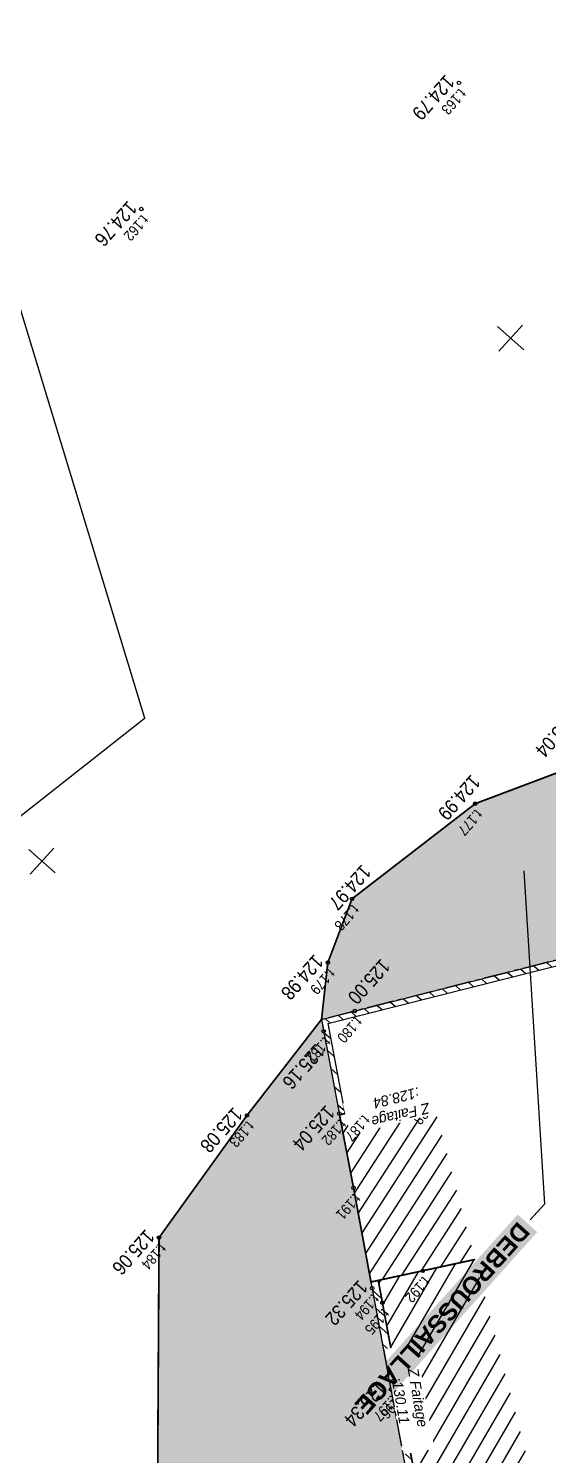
# Model space of a CAD drawing. Header units: metres. Extents: x -2858 to 512, y -1995 to 1252.
# Drawn here: x -2046.48 to -2031.68, y -1475.6 to -1434.94 of the extents above; entities that cross this region are included whole.
import ezdxf
from ezdxf import colors
from ezdxf.entities.mleader import LeaderData, LeaderLine
from ezdxf.enums import TextEntityAlignment as Align
from ezdxf.math import Vec2, Vec3

# ---------------------------------------------------------------- set-up
doc = ezdxf.new("R2010")
doc.units = ezdxf.units.M
doc.header["$PDMODE"] = 33
doc.header["$PDSIZE"] = 0.1
for name, pattern in [('AXES2', [28.575, 19.05, -3.175, 3.175, -3.175]), ('Grille', [0.8, 0.4, -0.4]), ('INTERROMPU', [0.75, 0.5, -0.25])]:
    doc.linetypes.add(name, pattern=pattern)
for name, color, linetype in [('11-TEL-TXT', 6, 'Continuous'), ('Bâtiments', 7, 'Continuous'), ('Bâtiments Hachures', 174, 'Continuous'), ('Calque commun', 7, 'Continuous'), ('Carroyage(2)_Croix', 7, 'Continuous'), ('Limites', 1, 'AXES2'), ('Mise en Page', 7, 'Continuous'), ('Murs', 7, 'Continuous'), ('Murs Hachures', 7, 'Continuous'), ('Points Topo', 7, 'Continuous'), ('Points Topo Altitude', 7, 'Continuous'), ('Points Topo Matricule', 252, 'Continuous'), ('Textes', 7, 'Continuous'), ('Végétation', 102, 'Continuous')]:
    doc.layers.add(name, color=color, linetype=linetype)
doc.styles.add('ARIAL GRAS', font='arialbd.ttf')
doc.styles.add('Pts Topo SPE', font='', dxfattribs={"width": 0.9})
doc.styles.get("Standard").update_dxf_attribs({"font": 'arial.ttf'})
doc.styles.get('Pts Topo SPE').set_extended_font_data('Titillium Web Light')

# ---------------------------------------------------------------- blocks, each defined once
blk = doc.blocks.new('PointTopo_SPE')
at = {"layer": 'Calque commun', "color": 1, "linetype": 'ByBlock', "lineweight": -2}
blk.add_point((0, 0), dxfattribs=at)
blk = doc.blocks.new('_None')

msp = doc.modelspace()

# ---------------------------------------------------------------- hatches: boundary and pattern name
at = {"layer": 'Bâtiments Hachures'}
h = msp.add_hatch(dxfattribs=at)
h.set_pattern_fill('_U', color=256, scale=0.4, angle=-122.7896, style=0, pattern_type=0)
h.set_pattern_definition([(237.210392441, (-1124622.76903, 3495754.4914), (0.33626593838, -0.216622294984), [])])
h.paths.add_polyline_path([(-2033.763, -1470.016), (-2036.73, -1470.658), (-2037.227, -1467.976), (-2037.626, -1465.896), (-2035.026, -1465.267)])
h = msp.add_hatch(dxfattribs=at)
h.set_pattern_fill('_U', color=256, scale=0.4, angle=-120.1474, style=0, pattern_type=0)
h.set_pattern_definition([(239.8526, (-2034.9983, -1468.91026), (0.345895, -0.20089), [])])
h.paths.add_polyline_path([(-2033.43, -1483.045), (-2033.334, -1483.33), (-2033.577, -1483.412), (-2032.097, -1487.478), (-2029.427, -1486.505), (-2033.763, -1470.016), (-2036.523, -1470.614), (-2035.959, -1473.651), (-2035.039, -1478.524)])
at = {"layer": 'Murs Hachures'}
h = msp.add_hatch(dxfattribs=at)
h.set_pattern_fill('ANSI31', color=256, scale=0.1, angle=-86.8382)
h.set_pattern_definition([(318.1618, (-2026.21974, -1449.8637), (0.211782, 0.2365473), [])])
h.paths.add_polyline_path([(-2017.575, -1458.128), (-2017.602, -1457.97), (-2017.603, -1457.97), (-2026.825, -1460.312), (-2038.139, -1463.177), (-2037.626, -1465.896), (-2037.47, -1465.858), (-2037.954, -1463.295), (-2026.785, -1460.467)])
h = msp.add_hatch(dxfattribs=at)
h.set_pattern_fill('ANSI31', color=256, scale=0.1, angle=-86.8382)
h.set_pattern_definition([(318.1618, (-2036.61567, -1470.531), (0.211782, 0.236547), [])])
h.paths.add_polyline_path([(-2033.648, -1483.119), (-2033.43, -1483.045), (-2035.039, -1478.524), (-2035.959, -1473.651), (-2036.523, -1470.614), (-2036.73, -1470.658), (-2036.161, -1473.72), (-2035.262, -1478.584)])
at = {"layer": 'Végétation'}
h = msp.add_hatch(dxfattribs=at)
h.set_pattern_fill('HAIE', color=256, scale=1.5, angle=-131.8382)
h.set_pattern_definition([(337.45181, (-2032.01112, -1453.8739), (25.001558834, -10.303982526), [0.090508, -31.693922]), (29.7268, (-2030.7275, -1454.48383), (1.0005448, 1.1175465), [0.094695, -4.64872]), (335.08927, (-2030.645223, -1454.4369), (18.53028335, -8.53689633), [0.10269, -35.959756]), (339.41227, (-2031.75009, -1453.573985), (7.58882196, -2.76763098), [0.129743, -28.84007]), (256.60469, (-2030.965573, -1454.00674), (-4.3007138, -18.29627997), [0.11664, -40.825392]), (311.82157, (-2031.0429, -1453.92019), (1.11754648, -1.0005448), [0.11607, -13.467008]), (256.23425, (-2031.0818, -1454.97569), (-5.1842569, -21.53191771), [0.072626, -25.427374]), (297.60572, (-2032.14021, -1454.11416), (2.35209464, -4.11918084), [0.07305, -12.742956]), (351.067, (-2032.10346, -1454.175654), (5.353729006, -0.76654141), [0.086475, -30.28621]), (3.1618, (-2032.0532, -1454.3182), (1.000545, 1.117546), [0.054415, -2.066905]), (24.41227, (-2031.4165, -1454.99726), (23.83154194, 10.87693012), [0.116805, -40.852696]), (273.1618, (-2031.3149, -1454.8645), (1.117546, -1.000545), [0.084633, -2.036687]), (276.52822, (-2031.4826, -1454.73152), (1.9365583, -15.82718364), [0.05142, -18.010972]), (262.85691, (-2031.68566, -1454.56119), (-2.18262254, -18.17927828), [0.067575, -23.649507]), (356.45192, (-2030.78704, -1454.66569), (9.589911535, -0.53253803), [0.06918, -36.241975]), (300.41709, (-2031.507364, -1454.22735), (17.58220898, -29.834810664), [0.11217, -39.261044]), (343.50794, (-2031.45061, -1454.324066), (3.23563774, -0.8835431), [0.08988, -31.445814]), (343.17865, (-2031.82091, -1454.25104), (3.23563774, -0.8835431), [0.13194, -24.697478]), (269.34769, (-2031.82035, -1454.20544), (0.1170017, -2.11809126), [0.045405, -15.899814]), (291.5967, (-2031.9011, -1454.0585), (1.1175465, -1.000545), [0.02867, -3.325432]), (359.34769, (-2031.60303, -1453.80889), (2.11809126, 0.1170017), [0.090855, -15.854364]), (27.60572, (-2031.5455, -1453.97519), (4.11918084, 2.35209464), [0.073053, -12.742953]), (247.96064, (-2031.25976, -1453.8867), (-6.535806755, -16.295190397), [0.050085, -39.805906]), (344.7268, (-2031.1776, -1454.22426), (2.118091, 0.117002), [0.02867, -3.325432]), (273.1618, (-2031.199, -1454.4403), (1.117546, -1.000545), [0.036277, -2.085043]), (284.4717, (-2031.4079, -1454.49425), (1.2345482, -3.118636), [0.03087, -5.377458]), (359.34769, (-2031.02759, -1454.63978), (2.11809126, 0.1170017), [0.045465, -15.899754]), (228.1618, (-2030.8259, -1454.2283), (1.117546, -1.000545), [0.075, -1.425]), (14.4717, (-2031.2463, -1453.25032), (3.118636, 1.2345482), [0.092355, -5.315972]), (11.29186, (-2030.91463, -1453.6678), (5.2367273, 1.3515499), [0.106836, -7.393164]), (264.54611, (-2030.80025, -1453.54652), (-0.64953972, -7.47182027), [0.100825, -35.300446]), (4.89746, (-2030.622015, -1453.81501), (32.771913754, 2.87257182), [0.099864, -34.917989]), (253.87171, (-2030.40399, -1454.09055), (-0.883543098, -3.23563774), [0.13764, -44.812332]), (355.56712, (-2031.30881, -1453.43529), (24.533552076, -1.83161747), [0.0915, -32.009902]), (273.1618, (-2031.4829, -1453.2967), (1.117546, -1.000545), [0.042316, -2.079004]), (21.5967, (-2031.0905, -1453.7169), (1.000545, 1.1175465), [0.038152, -3.31595]), (35.63295, (-2031.40496, -1453.50423), (6.1202704, 4.5871876), [0.11832, -13.710997]), (273.1618, (-2030.7875, -1453.9606), (1.117546, -1.000545), [0.106066, -2.015254])])
h.paths.add_polyline_path([(-2024.103, -1513.439), (-2023.223, -1517.578), (-2031.35, -1521.942), (-2034.239, -1515.696), (-2037.666, -1510.057), (-2040.045, -1504.17), (-2037.536, -1497.663), (-2039.342, -1490.083), (-2038.66, -1485.272), (-2041.355, -1481.736), (-2042.807, -1476.872), (-2042.764, -1469.394), (-2040.261, -1465.913), (-2038.139, -1463.177), (-2037.959, -1461.557), (-2037.27, -1459.739), (-2033.76, -1457.026), (-2029.396, -1455.379), (-2027.937, -1456.11), (-2026.781, -1458.642), (-2026.825, -1460.312), (-2038.139, -1463.177), (-2037.626, -1465.896), (-2037.227, -1467.976), (-2036.73, -1470.658), (-2035.262, -1478.584), (-2033.648, -1483.119), (-2033.75, -1483.153), (-2033.654, -1483.438), (-2033.577, -1483.412), (-2032.097, -1487.478), (-2027.486, -1500.592), (-2025.824, -1505.402), (-2025.417, -1507.212), (-2024.663, -1510.648)])

# ---------------------------------------------------------------- linework, layer by layer
at = {"layer": 'Bâtiments', "flags": 128}
for points in [[(-2038.139, -1463.177), (-2026.825, -1460.312), (-2017.262, -1457.883)], [(-2037.954, -1463.295), (-2026.785, -1460.467), (-2017.235, -1458.042)]]:
    msp.add_lwpolyline(points, dxfattribs=at)
at = {"layer": 'Bâtiments', "color": 7, "const_width": 0.05, "flags": 128}
for points in [[(-2033.763, -1470.016), (-2036.73, -1470.658), (-2037.227, -1467.976), (-2037.626, -1465.896), (-2035.026, -1465.267)], [(-2036.523, -1470.614), (-2035.959, -1473.651), (-2035.039, -1478.524), (-2033.43, -1483.045)]]:
    msp.add_lwpolyline(points, dxfattribs=at)
at = {"layer": 'Carroyage(2)_Croix'}
for p, q in [((-2033.127, -1443.429), (-2032.382, -1444.096)), ((-2032.421, -1443.39), (-2033.088, -1444.135)), ((-2045.761, -1458.291), (-2046.428, -1459.036)), ((-2046.467, -1458.33), (-2045.722, -1458.997))]:
    msp.add_line(p, q, dxfattribs=at)
at = {"layer": 'Murs', "flags": 128}
for points in [[(-2038.139, -1463.177), (-2037.626, -1465.896)], [(-2037.954, -1463.295), (-2037.47, -1465.858)], [(-2036.73, -1470.658), (-2036.161, -1473.72), (-2035.262, -1478.584), (-2033.648, -1483.119)]]:
    msp.add_lwpolyline(points, dxfattribs=at)
at = {"layer": 'Végétation', "color": 102, "linetype": 'Grille', "flags": 128}
msp.add_lwpolyline([(-2026.825, -1460.312, 0.05, 0.05, 0), (-2026.781, -1458.642, 0.05, 0.05, 0), (-2027.937, -1456.11, 0.05, 0.05, 0), (-2029.396, -1455.379, 0.05, 0.05, 0), (-2033.76, -1457.026, 0.05, 0.05, 0), (-2037.27, -1459.739, 0.05, 0.05, 0), (-2037.959, -1461.557, 0.05, 0.05, 0), (-2038.139, -1463.177, 0.05, 0.05, 0), (-2040.261, -1465.913, 0.05, 0.05, 0), (-2042.764, -1469.394, 0.05, 0.05, 0), (-2042.807, -1476.872, 0.05, 0.05, 0), (-2041.355, -1481.736, 0.05, 0.05, 0), (-2038.66, -1485.272, 0.05, 0.05, 0), (-2039.342, -1490.083, 0.05, 0.05, 0), (-2037.536, -1497.663, 0.05, 0.05, 0), (-2040.045, -1504.17, 0.05, 0.05, 0), (-2037.666, -1510.057, 0.05, 0.05, 0), (-2034.239, -1515.696, 0.05, 0.05, 0), (-2031.35, -1521.942, 0, 0, 0)], format="xyseb", dxfattribs=at)

# ---------------------------------------------------------------- block references
at = {"layer": 'Points Topo'}
ref = msp.add_blockref('PointTopo_SPE', (-2034.225, -1436.484, 124.788), dxfattribs=dict(at, rotation=228.1617603435354))
ref.add_attrib('MAT', 't.163', (-2034.218, -1436.625, 124.788), dxfattribs={"layer": 'Points Topo Matricule', "height": 0.3, "rotation": 228.1618, "style": 'Pts Topo SPE', "width": 0.9})
ref.add_attrib('ALT', '124.79', dxfattribs={"layer": 'Points Topo Altitude', "height": 0.4, "rotation": 228.1618, "style": 'Pts Topo SPE', "width": 0.9}).set_placement((-2034.31, -1436.489, 124.788), align=Align.TOP_LEFT)
ref = msp.add_blockref('PointTopo_SPE', (-2043.266, -1440.081, 124.76), dxfattribs=dict(at, rotation=228.1617603435354))
ref.add_attrib('MAT', 't.162', (-2043.258, -1440.222, 124.76), dxfattribs={"layer": 'Points Topo Matricule', "height": 0.3, "rotation": 228.1618, "style": 'Pts Topo SPE', "width": 0.9})
ref.add_attrib('ALT', '124.76', dxfattribs={"layer": 'Points Topo Altitude', "height": 0.4, "rotation": 228.1618, "style": 'Pts Topo SPE', "width": 0.9}).set_placement((-2043.351, -1440.086, 124.76), align=Align.TOP_LEFT)
ref = msp.add_blockref('PointTopo_SPE', (-2030.719, -1454.642, 125.042), dxfattribs=dict(at, rotation=228.1617603435354))
ref.add_attrib('MAT', 't.172', (-2030.712, -1454.783, 125.042), dxfattribs={"layer": 'Points Topo Matricule', "height": 0.3, "rotation": 228.1618, "style": 'Pts Topo SPE', "width": 0.9})
ref.add_attrib('ALT', '125.04', dxfattribs={"layer": 'Points Topo Altitude', "height": 0.4, "rotation": 228.1618, "style": 'Pts Topo SPE', "width": 0.9}).set_placement((-2030.804, -1454.647, 125.042), align=Align.TOP_LEFT)
ref = msp.add_blockref('PointTopo_SPE', (-2033.76, -1457.026, 124.99), dxfattribs=dict(at, rotation=228.1617603435354))
ref.add_attrib('MAT', 't.177', (-2033.752, -1457.168, 124.99), dxfattribs={"layer": 'Points Topo Matricule', "height": 0.3, "rotation": 228.1618, "style": 'Pts Topo SPE', "width": 0.9})
ref.add_attrib('ALT', '124.99', dxfattribs={"layer": 'Points Topo Altitude', "height": 0.4, "rotation": 228.1618, "style": 'Pts Topo SPE', "width": 0.9}).set_placement((-2033.577, -1456.44, 124.99), align=Align.TOP_LEFT)
ref = msp.add_blockref('PointTopo_SPE', (-2037.27, -1459.739, 124.966), dxfattribs=dict(at, rotation=228.1617603435354))
ref.add_attrib('MAT', 't.178', (-2037.262, -1459.88, 124.966), dxfattribs={"layer": 'Points Topo Matricule', "height": 0.3, "rotation": 228.1618, "style": 'Pts Topo SPE', "width": 0.9})
ref.add_attrib('ALT', '124.97', dxfattribs={"layer": 'Points Topo Altitude', "height": 0.4, "rotation": 228.1618, "style": 'Pts Topo SPE', "width": 0.9}).set_placement((-2036.689, -1459.001, 124.966), align=Align.TOP_LEFT)
ref = msp.add_blockref('PointTopo_SPE', (-2037.959, -1461.557, 124.978), dxfattribs=dict(at, rotation=228.1617603435354))
ref.add_attrib('MAT', 't.179', (-2037.952, -1461.699, 124.978), dxfattribs={"layer": 'Points Topo Matricule', "height": 0.3, "rotation": 228.1618, "style": 'Pts Topo SPE', "width": 0.9})
ref.add_attrib('ALT', '124.98', dxfattribs={"layer": 'Points Topo Altitude', "height": 0.4, "rotation": 228.1618, "style": 'Pts Topo SPE', "width": 0.9}).set_placement((-2038.044, -1461.562, 124.978), align=Align.TOP_LEFT)
ref = msp.add_blockref('PointTopo_SPE', (-2037.19, -1462.937, 125.005), dxfattribs=dict(at, rotation=228.1617603435354))
ref.add_attrib('MAT', 't.180', (-2037.182, -1463.078, 125.005), dxfattribs={"layer": 'Points Topo Matricule', "height": 0.3, "rotation": 228.1618, "style": 'Pts Topo SPE', "width": 0.9})
ref.add_attrib('ALT', '125.00', dxfattribs={"layer": 'Points Topo Altitude', "height": 0.4, "rotation": 228.1618, "style": 'Pts Topo SPE', "width": 0.9}).set_placement((-2036.143, -1461.686, 125.005), align=Align.TOP_LEFT)
ref = msp.add_blockref('PointTopo_SPE', (-2038.076, -1463.513, 125.164), dxfattribs=dict(at, rotation=228.1617603435354))
ref.add_attrib('MAT', 't.181', (-2038.068, -1463.654, 125.164), dxfattribs={"layer": 'Points Topo Matricule', "height": 0.3, "rotation": 228.1618, "style": 'Pts Topo SPE', "width": 0.9})
ref.add_attrib('ALT', '125.16', dxfattribs={"layer": 'Points Topo Altitude', "height": 0.4, "rotation": 228.1618, "style": 'Pts Topo SPE', "width": 0.9}).set_placement((-2038.002, -1464.107, 125.164), align=Align.TOP_LEFT)
ref = msp.add_blockref('PointTopo_SPE', (-2035.026, -1465.267), dxfattribs=dict(at, rotation=228.1617603435354))
ref.add_attrib('MAT', 't.188', (-2035.018, -1465.408), dxfattribs={"layer": 'Points Topo Matricule', "height": 0.3, "rotation": 228.1618, "style": 'Pts Topo SPE', "width": 0.9})
ref = msp.add_blockref('PointTopo_SPE', (-2040.261, -1465.913, 125.075), dxfattribs=dict(at, rotation=228.1617603435354))
ref.add_attrib('MAT', 't.183', (-2040.253, -1466.054, 125.075), dxfattribs={"layer": 'Points Topo Matricule', "height": 0.3, "rotation": 228.1618, "style": 'Pts Topo SPE', "width": 0.9})
ref.add_attrib('ALT', '125.08', dxfattribs={"layer": 'Points Topo Altitude', "height": 0.4, "rotation": 228.1618, "style": 'Pts Topo SPE', "width": 0.9}).set_placement((-2040.346, -1465.918, 125.075), align=Align.TOP_LEFT)
ref = msp.add_blockref('PointTopo_SPE', (-2037.633, -1465.857, 125.039), dxfattribs=dict(at, rotation=228.1617603435354))
ref.add_attrib('MAT', 't.182', (-2037.625, -1465.998, 125.039), dxfattribs={"layer": 'Points Topo Matricule', "height": 0.3, "rotation": 228.1618, "style": 'Pts Topo SPE', "width": 0.9})
ref.add_attrib('ALT', '125.04', dxfattribs={"layer": 'Points Topo Altitude', "height": 0.4, "rotation": 228.1618, "style": 'Pts Topo SPE', "width": 0.9}).set_placement((-2037.718, -1465.861, 125.039), align=Align.TOP_LEFT)
ref = msp.add_blockref('PointTopo_SPE', (-2036.965, -1465.736), dxfattribs=dict(at, rotation=228.1617603435354))
ref.add_attrib('MAT', 't.187', (-2036.957, -1465.877), dxfattribs={"layer": 'Points Topo Matricule', "height": 0.3, "rotation": 228.1618, "style": 'Pts Topo SPE', "width": 0.9})
ref = msp.add_blockref('PointTopo_SPE', (-2037.227, -1467.976), dxfattribs=dict(at, rotation=228.1617603435354))
ref.add_attrib('MAT', 't.191', (-2037.219, -1468.117), dxfattribs={"layer": 'Points Topo Matricule', "height": 0.3, "rotation": 228.1618, "style": 'Pts Topo SPE', "width": 0.9})
ref = msp.add_blockref('PointTopo_SPE', (-2042.764, -1469.394, 125.058), dxfattribs=dict(at, rotation=228.1617603435354))
ref.add_attrib('MAT', 't.184', (-2042.756, -1469.536, 125.058), dxfattribs={"layer": 'Points Topo Matricule', "height": 0.3, "rotation": 228.1618, "style": 'Pts Topo SPE', "width": 0.9})
ref.add_attrib('ALT', '125.06', dxfattribs={"layer": 'Points Topo Altitude', "height": 0.4, "rotation": 228.1618, "style": 'Pts Topo SPE', "width": 0.9}).set_placement((-2042.849, -1469.399, 125.058), align=Align.TOP_LEFT)
ref = msp.add_blockref('PointTopo_SPE', (-2035.258, -1470.34), dxfattribs=dict(at, rotation=228.1617603435354))
ref.add_attrib('MAT', 't.192', (-2035.25, -1470.481), dxfattribs={"layer": 'Points Topo Matricule', "height": 0.3, "rotation": 228.1618, "style": 'Pts Topo SPE', "width": 0.9})
ref = msp.add_blockref('PointTopo_SPE', (-2036.697, -1470.836, 125.324), dxfattribs=dict(at, rotation=228.1617603435354))
ref.add_attrib('MAT', 't.194', (-2036.689, -1470.978, 125.324), dxfattribs={"layer": 'Points Topo Matricule', "height": 0.3, "rotation": 228.1618, "style": 'Pts Topo SPE', "width": 0.9})
ref.add_attrib('ALT', '125.32', dxfattribs={"layer": 'Points Topo Altitude', "height": 0.4, "rotation": 228.1618, "style": 'Pts Topo SPE', "width": 0.9}).set_placement((-2036.781, -1470.841, 125.324), align=Align.TOP_LEFT)
ref = msp.add_blockref('PointTopo_SPE', (-2036.405, -1471.25), dxfattribs=dict(at, rotation=228.1617603435354))
ref.add_attrib('MAT', 't.195', (-2036.397, -1471.392), dxfattribs={"layer": 'Points Topo Matricule', "height": 0.3, "rotation": 228.1618, "style": 'Pts Topo SPE', "width": 0.9})
ref = msp.add_blockref('PointTopo_SPE', (-2036.161, -1473.72, 125.345), dxfattribs=dict(at, rotation=228.1617603435354))
ref.add_attrib('MAT', 't.197', (-2036.153, -1473.861, 125.345), dxfattribs={"layer": 'Points Topo Matricule', "height": 0.3, "rotation": 228.1618, "style": 'Pts Topo SPE', "width": 0.9})
ref.add_attrib('ALT', '125.34', dxfattribs={"layer": 'Points Topo Altitude', "height": 0.4, "rotation": 228.1618, "style": 'Pts Topo SPE', "width": 0.9}).set_placement((-2036.246, -1473.725, 125.345), align=Align.TOP_LEFT)
ref = msp.add_blockref('PointTopo_SPE', (-2035.959, -1473.651), dxfattribs=dict(at, rotation=228.1617603435354))
ref.add_attrib('MAT', 't.196', (-2035.952, -1473.793), dxfattribs={"layer": 'Points Topo Matricule', "height": 0.3, "rotation": 228.1618, "style": 'Pts Topo SPE', "width": 0.9})

# ---------------------------------------------------------------- next in the draw order: texts
at = {"layer": 'Textes', "char_height": 0.3, "attachment_point": 1, "bg_fill": 3, "box_fill_scale": 1.2, "bg_fill_color": 256, "bg_fill_transparency": 0}
for s, insert, rotation in [('\\pxqc;{\\fTitillium Web|b0|i1|c0|p2;Z Faitage :128.84}', (-2034.435, -1465.691), 193.9857), ('\\pxqc;{\\fTitillium Web|b0|i1|c0|p2;Z Faitage :130.11}', (-2035.493, -1472.489), 279.7627)]:
    msp.add_mtext_dynamic_manual_height_columns(s, width=2.91936, gutter_width=2, heights=[0], dxfattribs=dict(at, insert=insert, rotation=rotation))

# ---------------------------------------------------------------- next in the draw order: linework, layer by layer
at = {"layer": 'Limites', "ltscale": 0.04, "flags": 128}
msp.add_lwpolyline([(-2017.262, -1457.883), (-2038.139, -1463.177), (-2037.626, -1465.896), (-2036.73, -1470.658), (-2035.262, -1478.584), (-2033.648, -1483.119), (-2033.75, -1483.153), (-2033.654, -1483.438), (-2033.577, -1483.412), (-2032.097, -1487.478), (-2027.486, -1500.592), (-2025.824, -1505.402), (-2024.103, -1513.439), (-2020.379, -1530.91), (-2019.321, -1535.791), (-2016.395, -1549.712)], dxfattribs=at)
at = {"layer": 'Mise en Page', "color": 30, "linetype": 'INTERROMPU', "ltscale": 0.05, "const_width": 0.04, "flags": 128}
msp.add_lwpolyline([(-2023.402, -1422.148), (-2050.523, -1430.375), (-2043.172, -1454.593), (-2099.064, -1498.687)], dxfattribs=at)

# ---------------------------------------------------------------- next in the draw order: leaders
at = {"layer": '11-TEL-TXT', "color": 1}
ml = msp.add_multileader_mtext('Standard', dxfattribs=at)
ml.set_content('DEBROUSSAILLAGE', color=1, style='ARIAL GRAS')
ml.set_leader_properties()
ml.set_arrow_properties(name='NONE')
ml.build(insert=Vec2(0, 0))
ml.multileader.update_dxf_attribs({"arrow_head_size": 0.5, "scale": 0.125})
ctx = ml.context
ctx.base_point, ctx.scale, ctx.char_height, ctx.arrow_head_size, ctx.landing_gap_size, ctx.plane_origin, ctx.plane_x_axis, ctx.plane_y_axis = Vec3(-2032.194, -1468.89), 0.125, 0.5, 0.5, 0.25, Vec3(-2032.991, -1470.3), Vec3(-0.66703, -0.745031), Vec3(0.745031, -0.66703)
notes = []
notes.append((ctx, [(1, (1, 1, 0), (-2031.791, -1468.439), (-0.66703, -0.745031), 0.605, [(0, [(-2032.375, -1458.942)], 0, [])])]))
ctx.mtext.insert, ctx.mtext.text_direction, ctx.mtext.line_spacing_factor, ctx.mtext.flow_direction = Vec3(-2032.172, -1469.246), Vec3(-0.66703, -0.745031), 0.9, 5
ctx.mtext.has_bg_fill, ctx.mtext.bg_color, ctx.mtext.bg_scale_factor, ctx.mtext.bg_transparency, ctx.mtext.use_window_bg_color = 1, -1023410125, 1.25, 0, 0
for ctx, leaders in notes:
    for number, flags, end, landing, length, lines in leaders:
        leader = LeaderData()
        leader.index, (leader.has_last_leader_line, leader.has_dogleg_vector, leader.attachment_direction) = number, flags
        leader.last_leader_point, leader.dogleg_vector, leader.dogleg_length = Vec3(end), Vec3(landing), length
        for number, points, colour, breaks in lines:
            line = LeaderLine()
            line.index, line.vertices, line.color, line.breaks = number, Vec3.list(points), colors.encode_raw_color(colour), breaks
            leader.lines.append(line)
        ctx.leaders.append(leader)

doc.saveas('drawing.dxf')
